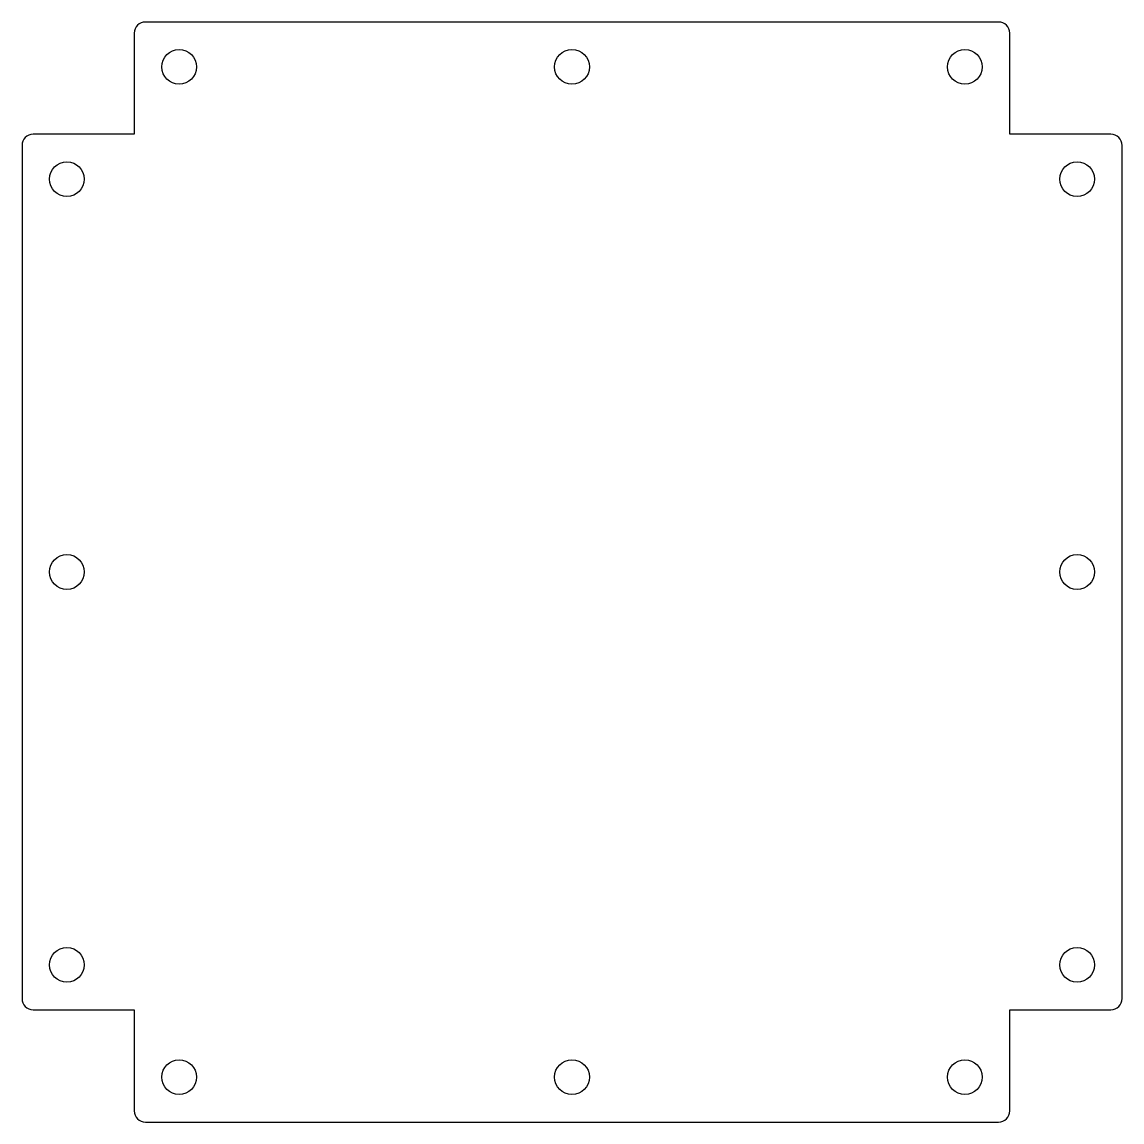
# Model space of a CAD drawing. Header units: millimetres. Extents: x -49 to 49, y -49 to 49.
import ezdxf

# ---------------------------------------------------------------- set-up
doc = ezdxf.new("R2010")
doc.units = ezdxf.units.MM
doc.layers.add('Shape2DView', color=7, linetype='CONTINUOUS')

msp = doc.modelspace()

# ---------------------------------------------------------------- linework, layer by layer
at = {"layer": 'Shape2DView'}
for p, q in [((38, 49), (-38, 49)), ((-39, 48), (-39, 39)), ((39, 39), (39, 48)), ((-39, 39), (-48, 39)), ((48, 39), (39, 39)), ((-49, 38), (-49, -38)), ((49, -38), (49, 38)), ((-48, -39), (-39, -39)), ((-39, -39), (-39, -48)), ((39, -48), (39, -39)), ((39, -39), (48, -39)), ((-38, -49), (38, -49))]:
    msp.add_line(p, q, dxfattribs=at)
for centre in [(-35, 45), (0, 45), (35, 45), (-45, 35), (45, 35), (-45, 0), (45, 0), (-45, -35), (45, -35), (-35, -45), (0, -45), (35, -45)]:
    msp.add_circle(centre, 1.55, dxfattribs=at)
for centre, start, end in [((-38, 48), 90, 180), ((38, 48), 0, 90), ((-48, 38), 90, 180), ((48, 38), 0, 90), ((-48, -38), 180, -90), ((48, -38), -90, 0), ((-38, -48), 180, -90), ((38, -48), -90, 0)]:
    msp.add_arc(centre, 1, start, end, dxfattribs=at)

doc.saveas('drawing.dxf')
